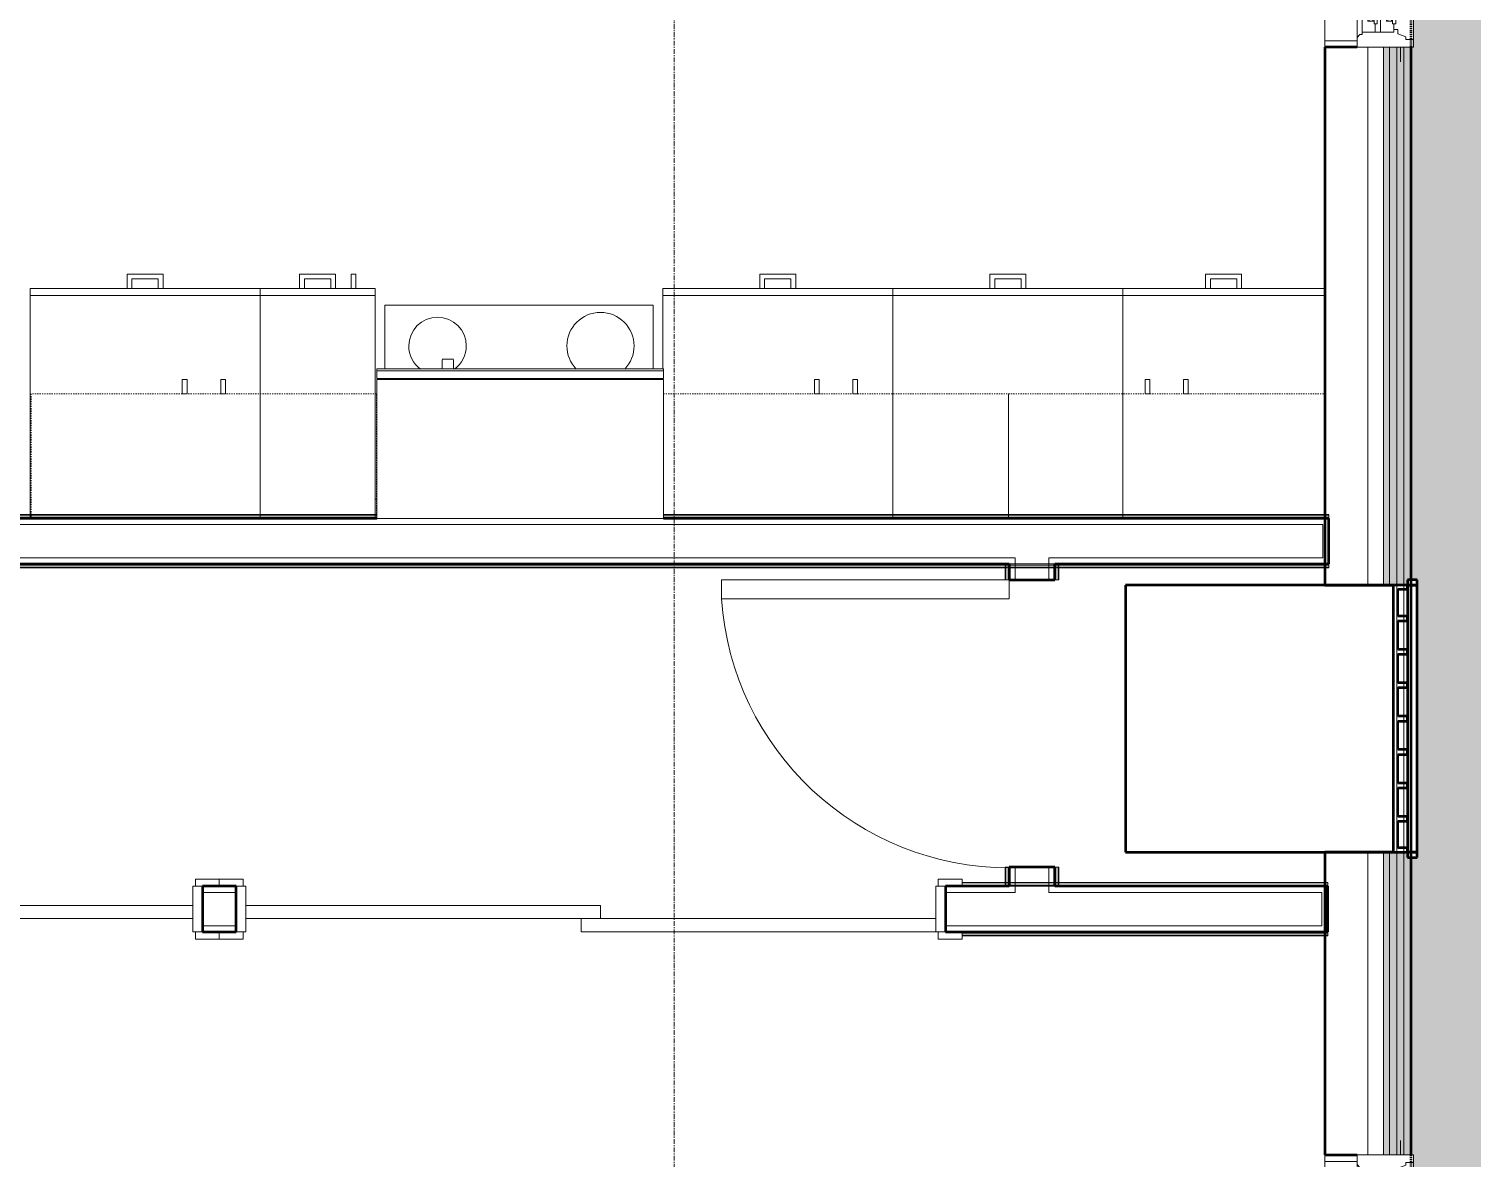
# Model space of a CAD drawing. Header units: inches. Extents: x -4218 to -1830, y 9756 to 12426.
# Drawn here: x -2240.6 to -2090.1, y 10511.1 to 10628.9 of the extents above; entities that cross this region are included whole.
import ezdxf

# ---------------------------------------------------------------- set-up
doc = ezdxf.new("R2010")
doc.units = ezdxf.units.IN
doc.header["$MEASUREMENT"] = 0
for name, pattern in [('Dash', [0.25, 0.125, -0.125]), ('Dash 1_16_', [0.125, 0.0625, -0.0625]), ('Grid Line 1_2_', [0.875, 0.5, -0.125, 0.125, -0.125])]:
    doc.linetypes.add(name, pattern=pattern)
for name, color, linetype, lineweight in [('0-1', 7, 'Continuous', 5), ('0-2', 252, 'Continuous', 9), ('A-DOOR-1', 7, 'Continuous', 9), ('A-DOOR-2', 50, 'Continuous', 20), ('A-DOOR-FRAM-1', 50, 'Continuous', 20), ('A-FLOR-PATT-1', 9, 'Continuous', 9), ('A-GENM', 5, 'Continuous', 9), ('A-GENM-7', 5, 'Continuous', 50), ('A-GLAZ-1', 151, 'Continuous', 9), ('A-GLAZ-2', 151, 'Continuous', 20), ('A-WALL', 113, 'Continuous', 13), ('A-WALL-1', 250, 'Continuous', 50), ('A-WALL-2', 10, 'Continuous', 13), ('A-WALL-3', 253, 'Continuous', 9), ('A-WALL-4', 254, 'Continuous', 9), ('A-WALL-5', 252, 'Continuous', 9), ('A-WALL-6', 7, 'Continuous', 9), ('A-WALL-8', 113, 'Continuous', 9), ('A-WALL-9', 113, 'Continuous', 50), ('C-PROP-LINE-1', 91, 'Dash 1_16_', 50), ('Q-CASE-1', 253, 'Continuous', 9), ('Q-CASE-2', 252, 'Continuous', 9), ('Q-CASE-3', 7, 'Continuous', 9), ('Q-CASE-5', 254, 'Continuous', 9), ('Q-CASE-6', 7, 'Dash', 9), ('Q-SPCQ-1', 7, 'Continuous', 9), ('S-GRID-1', 1, 'Grid Line 1_2_', 9)]:
    doc.layers.add(name, color=color, linetype=linetype, lineweight=lineweight)

# ---------------------------------------------------------------- blocks, each defined once
blk = doc.blocks.new('Basic Wall _ INT - W4BØF - _5_8 GYP - 2X4 WOOD_BATT_ - 5_8 GYP_ - ___-2695113-BACKGROUND - 1ST FLOOR')
at = {"layer": 'A-WALL-3'}
for p, q in [((-2204.51, 10577.95), (-2240.51, 10577.95)), ((-2204.33, 10578.18), (-2204.51, 10578.18)), ((-2204.51, 10577.83), (-2204.33, 10577.83)), ((-2105.45, 10577.95), (-2174.45, 10577.95)), ((-2105.03, 10578.18), (-2105.45, 10578.18)), ((-2105.45, 10577.83), (-2105.03, 10577.83)), ((-2105.03, 10578.18), (-2105.03, 10578.24)), ((-2105.03, 10578.04), (-2105.03, 10578.18)), ((-2105.03, 10577.97), (-2105.03, 10578.03)), ((-2105.03, 10577.83), (-2105.03, 10577.85))]:
    blk.add_line(p, q, dxfattribs=at)
at = {"layer": 'A-WALL-4'}
for p, q in [((-2204.51, 10578.18), (-2240.51, 10578.18)), ((-2240.51, 10577.83), (-2204.51, 10577.83)), ((-2105.45, 10578.18), (-2174.45, 10578.18)), ((-2174.45, 10577.83), (-2105.45, 10577.83))]:
    blk.add_line(p, q, dxfattribs=at)
at = {"layer": 'A-WALL-5'}
for p, q in [((-2276.51, 10577.83), (-2240.51, 10577.83)), ((-2240.51, 10578.18), (-2276.1, 10578.18)), ((-2204.51, 10578.24), (-2240.51, 10578.24)), ((-2204.33, 10577.95), (-2204.51, 10577.95)), ((-2105.03, 10578.24), (-2174.45, 10578.24)), ((-2105.03, 10577.95), (-2105.45, 10577.95)), ((-2105.03, 10578.24), (-2105.03, 10577.95)), ((-2105.03, 10577.95), (-2105.03, 10577.87)), ((-2105.03, 10577.95), (-2105.03, 10577.95)), ((-2105.03, 10577.87), (-2105.03, 10577.83))]:
    blk.add_line(p, q, dxfattribs=at)
at = {"layer": 'A-WALL-6'}
for p, q in [((-2240.51, 10577.95), (-2276.52, 10577.95)), ((-2240.51, 10578.24), (-2276.1, 10578.24)), ((-2204.33, 10578.24), (-2204.51, 10578.24))]:
    blk.add_line(p, q, dxfattribs=at)
blk = doc.blocks.new('Basic Wall _ INT - W4BØF - _5_8 GYP - 2X4 WOOD_BATT_ - 5_8 GYP_ - ___-2695112-BACKGROUND - 1ST FLOOR')
at = {"layer": 'A-WALL-3'}
for p, q in [((-2138.69, 10572.73), (-2138.79, 10572.73)), ((-2138.6, 10572.73), (-2138.67, 10572.73)), ((-2138.53, 10572.73), (-2138.58, 10572.73)), ((-2138.37, 10573.08), (-2133.62, 10573.08)), ((-2133.62, 10572.73), (-2138.37, 10572.73)), ((-2133.43, 10572.73), (-2133.48, 10572.73)), ((-2133.35, 10572.73), (-2133.42, 10572.73)), ((-2133.24, 10572.73), (-2133.33, 10572.73)), ((-2105.45, 10573.08), (-2105.03, 10573.08)), ((-2105.03, 10572.73), (-2105.45, 10572.73)), ((-2105.03, 10573.06), (-2105.03, 10573.08)), ((-2105.03, 10572.88), (-2105.03, 10572.94)), ((-2105.03, 10572.73), (-2105.03, 10572.87)), ((-2105.03, 10572.67), (-2105.03, 10572.73))]:
    blk.add_line(p, q, dxfattribs=at)
at = {"layer": 'A-WALL-5'}
for p, q in [((-2304.23, 10573.08), (-2138.37, 10573.08)), ((-2138.79, 10572.73), (-2304.09, 10572.73)), ((-2138.7, 10572.67), (-2138.79, 10572.67)), ((-2138.6, 10572.67), (-2138.67, 10572.67)), ((-2138.37, 10572.95), (-2133.62, 10572.95)), ((-2133.62, 10572.67), (-2138.37, 10572.67)), ((-2133.62, 10573.08), (-2105.45, 10573.08)), ((-2133.35, 10572.67), (-2133.42, 10572.67)), ((-2133.24, 10572.67), (-2133.33, 10572.67)), ((-2105.45, 10572.73), (-2133.21, 10572.73)), ((-2105.45, 10572.95), (-2105.03, 10572.95)), ((-2105.03, 10572.67), (-2105.45, 10572.67)), ((-2105.03, 10573.08), (-2105.03, 10573.04)), ((-2105.03, 10573.04), (-2105.03, 10572.95)), ((-2105.03, 10572.95), (-2105.03, 10572.67))]:
    blk.add_line(p, q, dxfattribs=at)
at = {"layer": 'A-WALL-6'}
for p, q in [((-2304.18, 10572.95), (-2138.37, 10572.95)), ((-2138.79, 10572.67), (-2304.06, 10572.67)), ((-2133.62, 10572.95), (-2105.45, 10572.95)), ((-2105.45, 10572.67), (-2133.21, 10572.67))]:
    blk.add_line(p, q, dxfattribs=at)
blk = doc.blocks.new('Basic Wall _ INT - W4BØF - _5_8 GYP - 2X4 WOOD_BATT_ - 5_8 GYP_ - ___-2695119-BACKGROUND - 1ST FLOOR')
at = {"layer": 'A-WALL-3'}
for p, q in [((-2222.52, 10539.43), (-2219.02, 10539.43)), ((-2145.02, 10539.43), (-2143.27, 10539.43)), ((-2138.67, 10539.78), (-2138.77, 10539.78)), ((-2138.58, 10539.78), (-2138.65, 10539.78)), ((-2138.52, 10539.78), (-2138.57, 10539.78)), ((-2133.62, 10539.78), (-2138.37, 10539.78)), ((-2138.37, 10539.43), (-2133.62, 10539.43)), ((-2133.42, 10539.78), (-2133.47, 10539.78)), ((-2133.33, 10539.78), (-2133.41, 10539.78)), ((-2133.21, 10539.78), (-2133.31, 10539.78)), ((-2105.15, 10539.78), (-2105.45, 10539.78)), ((-2105.45, 10539.43), (-2105.15, 10539.43)), ((-2105.15, 10539.78), (-2105.15, 10539.84)), ((-2105.15, 10539.64), (-2105.15, 10539.78)), ((-2105.15, 10539.57), (-2105.15, 10539.63)), ((-2105.15, 10539.43), (-2105.15, 10539.45))]:
    blk.add_line(p, q, dxfattribs=at)
at = {"layer": 'A-WALL-5'}
for p, q in [((-2138.79, 10539.78), (-2143.27, 10539.78)), ((-2143.27, 10539.43), (-2138.37, 10539.43)), ((-2138.67, 10539.84), (-2138.76, 10539.84)), ((-2138.58, 10539.84), (-2138.65, 10539.84)), ((-2138.52, 10539.84), (-2138.56, 10539.84)), ((-2133.62, 10539.84), (-2138.37, 10539.84)), ((-2134.25, 10539.55), (-2138.33, 10539.55)), ((-2133.62, 10539.55), (-2134.21, 10539.55)), ((-2133.62, 10539.43), (-2105.45, 10539.43)), ((-2133.42, 10539.84), (-2133.47, 10539.84)), ((-2133.33, 10539.84), (-2133.4, 10539.84)), ((-2133.21, 10539.84), (-2133.3, 10539.84)), ((-2105.45, 10539.78), (-2133.21, 10539.78)), ((-2105.15, 10539.84), (-2105.45, 10539.84)), ((-2105.15, 10539.55), (-2105.45, 10539.55)), ((-2105.15, 10539.84), (-2105.15, 10539.55)), ((-2105.15, 10539.55), (-2105.15, 10539.47)), ((-2105.15, 10539.47), (-2105.15, 10539.43))]:
    blk.add_line(p, q, dxfattribs=at)
at = {"layer": 'A-WALL-6'}
for p, q in [((-2138.79, 10539.84), (-2143.27, 10539.84)), ((-2138.37, 10539.55), (-2143.27, 10539.55)), ((-2105.45, 10539.55), (-2133.62, 10539.55)), ((-2105.45, 10539.84), (-2133.21, 10539.84))]:
    blk.add_line(p, q, dxfattribs=at)
blk = doc.blocks.new('Basic Wall _ INT - W4BØF - _5_8 GYP - 2X4 WOOD_BATT_ - 5_8 GYP_ - ___-2695118-BACKGROUND - 1ST FLOOR')
at = {"layer": 'A-WALL-3'}
for p, q in [((-2222.52, 10534.68), (-2219.02, 10534.68)), ((-2144.74, 10534.68), (-2143.27, 10534.68)), ((-2105.45, 10534.68), (-2105.15, 10534.68)), ((-2105.15, 10534.33), (-2105.45, 10534.33)), ((-2105.15, 10534.66), (-2105.15, 10534.68)), ((-2105.15, 10534.48), (-2105.15, 10534.54)), ((-2105.15, 10534.33), (-2105.15, 10534.47)), ((-2105.15, 10534.27), (-2105.15, 10534.33))]:
    blk.add_line(p, q, dxfattribs=at)
at = {"layer": 'A-WALL-5'}
for p, q in [((-2143.27, 10534.68), (-2105.45, 10534.68)), ((-2105.45, 10534.33), (-2143.27, 10534.33)), ((-2105.45, 10534.55), (-2105.15, 10534.55)), ((-2105.15, 10534.27), (-2105.45, 10534.27)), ((-2105.15, 10534.68), (-2105.15, 10534.64)), ((-2105.15, 10534.64), (-2105.15, 10534.55)), ((-2105.15, 10534.55), (-2105.15, 10534.27))]:
    blk.add_line(p, q, dxfattribs=at)
at = {"layer": 'A-WALL-6'}
for p, q in [((-2143.27, 10534.55), (-2105.45, 10534.55)), ((-2105.45, 10534.27), (-2143.27, 10534.27))]:
    blk.add_line(p, q, dxfattribs=at)
blk = doc.blocks.new('Basic Wall _ INT - W4BØF - _5_8 GYP - 2X4 WOOD_BATT_ - 5_8 GYP_ - ___-2695121-BACKGROUND - 1ST FLOOR')
at = {"layer": 'A-WALL-3'}
for p, q in [((-2133.56, 10573.08), (-2133.5, 10573.08)), ((-2133.5, 10573.08), (-2133.21, 10573.08)), ((-2133.27, 10572.88), (-2133.27, 10572.93)), ((-2133.27, 10572.79), (-2133.27, 10572.86)), ((-2133.27, 10572.67), (-2133.27, 10572.77)), ((-2133.5, 10539.43), (-2133.56, 10539.43)), ((-2133.21, 10539.43), (-2133.5, 10539.43)), ((-2133.27, 10539.72), (-2133.27, 10539.81)), ((-2133.27, 10539.63), (-2133.27, 10539.7))]:
    blk.add_line(p, q, dxfattribs=at)
at = {"layer": 'A-WALL-4'}
for p, q in [((-2133.6, 10573.08), (-2133.62, 10573.08)), ((-2133.42, 10573.08), (-2133.48, 10573.08)), ((-2133.27, 10573.08), (-2133.42, 10573.08)), ((-2133.21, 10573.08), (-2133.27, 10573.08)), ((-2133.62, 10539.43), (-2133.6, 10539.43)), ((-2133.48, 10539.43), (-2133.42, 10539.43)), ((-2133.42, 10539.43), (-2133.27, 10539.43)), ((-2133.27, 10539.43), (-2133.21, 10539.43))]:
    blk.add_line(p, q, dxfattribs=at)
at = {"layer": 'A-WALL-5'}
for p, q in [((-2133.62, 10573.08), (-2133.58, 10573.08)), ((-2133.62, 10573.08), (-2133.62, 10571.43)), ((-2133.58, 10573.08), (-2133.56, 10573.08)), ((-2133.27, 10571.43), (-2133.27, 10572.67)), ((-2133.21, 10572.88), (-2133.21, 10572.93)), ((-2133.21, 10572.79), (-2133.21, 10572.86)), ((-2133.21, 10572.67), (-2133.21, 10572.77)), ((-2133.62, 10571.43), (-2133.6, 10571.43)), ((-2133.48, 10571.43), (-2133.42, 10571.43)), ((-2133.42, 10571.43), (-2133.27, 10571.43)), ((-2133.27, 10571.43), (-2133.21, 10571.43)), ((-2133.6, 10541.43), (-2133.62, 10541.43)), ((-2133.62, 10541.43), (-2133.62, 10539.43)), ((-2133.42, 10541.43), (-2133.48, 10541.43)), ((-2133.27, 10541.43), (-2133.42, 10541.43)), ((-2133.21, 10541.43), (-2133.27, 10541.43)), ((-2133.27, 10539.84), (-2133.27, 10541.43)), ((-2133.58, 10539.43), (-2133.62, 10539.43)), ((-2133.56, 10539.43), (-2133.58, 10539.43)), ((-2133.21, 10539.72), (-2133.21, 10539.81)), ((-2133.21, 10539.63), (-2133.21, 10539.7))]:
    blk.add_line(p, q, dxfattribs=at)
at = {"layer": 'A-WALL-6'}
for p, q in [((-2133.5, 10571.43), (-2133.5, 10573.08)), ((-2133.21, 10571.43), (-2133.21, 10572.67)), ((-2133.58, 10571.43), (-2133.62, 10571.43)), ((-2133.5, 10571.43), (-2133.58, 10571.43)), ((-2133.21, 10571.43), (-2133.5, 10571.43)), ((-2133.62, 10541.43), (-2133.58, 10541.43)), ((-2133.58, 10541.43), (-2133.5, 10541.43)), ((-2133.5, 10539.43), (-2133.5, 10541.43)), ((-2133.5, 10541.43), (-2133.21, 10541.43)), ((-2133.21, 10539.84), (-2133.21, 10541.43))]:
    blk.add_line(p, q, dxfattribs=at)
blk = doc.blocks.new('Basic Wall _ INT - W4BØF - _5_8 GYP - 2X4 WOOD_BATT_ - 5_8 GYP_ - ___-2695120-BACKGROUND - 1ST FLOOR')
at = {"layer": 'A-WALL-3'}
for p, q in [((-2138.79, 10573.08), (-2138.5, 10573.08)), ((-2138.72, 10572.88), (-2138.72, 10572.92)), ((-2138.72, 10572.79), (-2138.72, 10572.86)), ((-2138.72, 10572.67), (-2138.72, 10572.76)), ((-2138.5, 10573.08), (-2138.44, 10573.08)), ((-2138.5, 10539.43), (-2138.79, 10539.43)), ((-2138.72, 10539.72), (-2138.72, 10539.82)), ((-2138.72, 10539.63), (-2138.72, 10539.71)), ((-2138.72, 10539.57), (-2138.72, 10539.62)), ((-2138.44, 10539.43), (-2138.5, 10539.43))]:
    blk.add_line(p, q, dxfattribs=at)
at = {"layer": 'A-WALL-4'}
for p, q in [((-2138.72, 10573.08), (-2138.79, 10573.08)), ((-2138.58, 10573.08), (-2138.72, 10573.08)), ((-2138.51, 10573.08), (-2138.58, 10573.08)), ((-2138.37, 10573.08), (-2138.4, 10573.08)), ((-2138.79, 10539.43), (-2138.72, 10539.43)), ((-2138.72, 10539.43), (-2138.58, 10539.43)), ((-2138.58, 10539.43), (-2138.51, 10539.43)), ((-2138.4, 10539.43), (-2138.37, 10539.43))]:
    blk.add_line(p, q, dxfattribs=at)
at = {"layer": 'A-WALL-5'}
for p, q in [((-2138.79, 10572.88), (-2138.79, 10572.92)), ((-2138.79, 10572.79), (-2138.79, 10572.86)), ((-2138.79, 10572.67), (-2138.79, 10572.76)), ((-2138.72, 10571.43), (-2138.72, 10572.67)), ((-2138.44, 10573.08), (-2138.42, 10573.08)), ((-2138.42, 10573.08), (-2138.37, 10573.08)), ((-2138.37, 10573.08), (-2138.37, 10571.43)), ((-2138.79, 10571.43), (-2138.72, 10571.43)), ((-2138.72, 10571.43), (-2138.58, 10571.43)), ((-2138.58, 10571.43), (-2138.51, 10571.43)), ((-2138.4, 10571.43), (-2138.37, 10571.43)), ((-2138.72, 10541.43), (-2138.79, 10541.43)), ((-2138.58, 10541.43), (-2138.72, 10541.43)), ((-2138.72, 10539.84), (-2138.72, 10541.43)), ((-2138.51, 10541.43), (-2138.58, 10541.43)), ((-2138.37, 10541.43), (-2138.4, 10541.43)), ((-2138.37, 10541.43), (-2138.37, 10539.43)), ((-2138.79, 10539.72), (-2138.79, 10539.82)), ((-2138.79, 10539.63), (-2138.79, 10539.71)), ((-2138.79, 10539.57), (-2138.79, 10539.62)), ((-2138.42, 10539.43), (-2138.44, 10539.43)), ((-2138.37, 10539.43), (-2138.42, 10539.43))]:
    blk.add_line(p, q, dxfattribs=at)
at = {"layer": 'A-WALL-6'}
for p, q in [((-2138.79, 10571.43), (-2138.79, 10572.67)), ((-2138.5, 10573.08), (-2138.5, 10571.43)), ((-2138.5, 10571.43), (-2138.79, 10571.43)), ((-2138.42, 10571.43), (-2138.5, 10571.43)), ((-2138.37, 10571.43), (-2138.42, 10571.43)), ((-2138.79, 10541.43), (-2138.5, 10541.43)), ((-2138.79, 10539.84), (-2138.79, 10541.43)), ((-2138.5, 10541.43), (-2138.5, 10539.43)), ((-2138.5, 10541.43), (-2138.42, 10541.43)), ((-2138.42, 10541.43), (-2138.37, 10541.43))]:
    blk.add_line(p, q, dxfattribs=at)
blk = doc.blocks.new('SWING - SINGLE - FLUSH - 30_ x 70_ - MAGIC PAK DOOR - ACOUSTICAL SEAL - IN CLOSET-3199421-BACKGROUND - 1ST FLOOR')
at = {"layer": 'A-DOOR-1'}
blk.add_arc((15, 2.375), 30.067, 93.81407, 180, dxfattribs=at)
at = {"layer": 'A-DOOR-2'}
for p, q in [((13, 2.375), (13, 32.375)), ((15, 32.375), (13, 32.375)), ((15, 2.375), (15, 32.375)), ((15, 2.375), (13, 2.375))]:
    blk.add_line(p, q, dxfattribs=at)
blk = doc.blocks.new('SLIDING - FLUSH - 6-0 x 6-8-3203587-BACKGROUND - 1ST FLOOR')
at = {"layer": 'A-DOOR-1'}
for p, q in [((-36.25, 3), (-38.75, 3)), ((-38.75, 3), (-38.75, 2.25)), ((-38.75, 2.25), (-36.25, 2.25)), ((-36.25, 2.25), (-36.25, 3)), ((36.25, 3), (36.25, 2.25)), ((38.75, 3), (36.25, 3)), ((36.25, 2.25), (38.75, 2.25)), ((38.75, 2.25), (38.75, 3)), ((-36.25, -2.5), (-38.75, -2.5)), ((-38.75, -2.5), (-38.75, -3.25)), ((-36.25, -3.25), (-36.25, -2.5)), ((38.75, -2.5), (36.25, -2.5)), ((36.25, -2.5), (36.25, -3.25)), ((38.75, -3.25), (38.75, -2.5)), ((-38.75, -3.25), (-36.25, -3.25)), ((36.25, -3.25), (38.75, -3.25))]:
    blk.add_line(p, q, dxfattribs=at)
at = {"layer": 'A-DOOR-2'}
for p, q in [((1, 2.25), (-36, 2.25)), ((-36, 2.25), (-36, 0.875)), ((1, 0.875), (1, 2.25)), ((-36, 0.875), (1, 0.875)), ((36, 0.875), (-1, 0.875)), ((-1, 0.875), (-1, -0.5)), ((36, -0.5), (36, 0.875)), ((-1, -0.5), (36, -0.5))]:
    blk.add_line(p, q, dxfattribs=at)
at = {"layer": 'A-DOOR-FRAM-1'}
for p, q in [((-36, 2.25), (-37, 2.25)), ((-37, 2.25), (-37, -2.5)), ((-36, -2.5), (-36, 2.25)), ((37, 2.25), (36, 2.25)), ((36, 2.25), (36, -2.5)), ((37, -2.5), (37, 2.25)), ((-37, -2.5), (-36, -2.5)), ((36, -2.5), (37, -2.5))]:
    blk.add_line(p, q, dxfattribs=at)
blk = doc.blocks.new('SLIDING - FLUSH - 6-0 x 6-8-3203588-BACKGROUND - 1ST FLOOR')
at = {"layer": 'A-DOOR-1'}
for p, q in [((-38.75, 3.25), (-36.25, 3.25)), ((-38.75, 2.5), (-38.75, 3.25)), ((-36.25, 3.25), (-36.25, 2.5)), ((36.25, 3.25), (38.75, 3.25)), ((36.25, 2.5), (36.25, 3.25)), ((38.75, 3.25), (38.75, 2.5)), ((-36.25, 2.5), (-38.75, 2.5)), ((38.75, 2.5), (36.25, 2.5)), ((-38.75, -2.25), (-36.25, -2.25)), ((-38.75, -3), (-38.75, -2.25)), ((-36.25, -3), (-38.75, -3)), ((-36.25, -2.25), (-36.25, -3)), ((36.25, -2.25), (38.75, -2.25)), ((36.25, -3), (36.25, -2.25)), ((38.75, -3), (36.25, -3)), ((38.75, -2.25), (38.75, -3))]:
    blk.add_line(p, q, dxfattribs=at)
at = {"layer": 'A-DOOR-2'}
for p, q in [((-1, -0.875), (-1, 0.5)), ((-1, 0.5), (36, 0.5)), ((36, 0.5), (36, -0.875)), ((-36, -2.25), (-36, -0.875)), ((-36, -0.875), (1, -0.875)), ((36, -0.875), (-1, -0.875)), ((1, -0.875), (1, -2.25)), ((1, -2.25), (-36, -2.25))]:
    blk.add_line(p, q, dxfattribs=at)
at = {"layer": 'A-DOOR-FRAM-1'}
for p, q in [((-37, -2.25), (-37, 2.5)), ((-37, 2.5), (-36, 2.5)), ((-36, 2.5), (-36, -2.25)), ((36, 2.5), (37, 2.5)), ((36, -2.25), (36, 2.5)), ((37, 2.5), (37, -2.25)), ((-36, -2.25), (-37, -2.25)), ((37, -2.25), (36, -2.25))]:
    blk.add_line(p, q, dxfattribs=at)
blk = doc.blocks.new('Range - 24_ x 30_-V57-BACKGROUND - 1ST FLOOR')
at = {"layer": 'Q-SPCQ-1'}
blk.add_line((29.82, 22), (30, 22), dxfattribs=at)
for centre, radius, start, end in [((6.5, 6), 3.5, 81.0228, 98.9772), ((6.5, 6), 3.5, 136.4335, 180), ((6.5, 6), 3.5, 360, 43.6127), ((23.5, 6), 3, 126.1227, 180), ((23.5, 6), 3, 360, 53.8773), ((6.5, 6), 3.5, 180, 0), ((23.5, 6), 3, 180, 360)]:
    blk.add_arc(centre, radius, start, end, dxfattribs=at)
blk = doc.blocks.new('Single Door 1 Drawer 211 - 211 Base Cabinet Single Door1 Drawer 12_-2709705-BACKGROUND - 1ST FLOOR')
at = {"layer": 'Q-CASE-1'}
for p, q in [((-1.27, 24), (-1.76, 24)), ((-11.26, 0.38), (-11.26, 0)), ((0.74, 0), (0.74, 0.38))]:
    blk.add_line(p, q, dxfattribs=at)
at = {"layer": 'Q-CASE-2'}
for p, q in [((-11.26, 24), (0.74, 24)), ((-11.26, 23.25), (-11.26, 24)), ((0.74, 23.25), (-11.26, 23.25)), ((-11.26, 23.25), (-11.26, 0.38)), ((-6.64, 24), (-7.14, 24)), ((-3.89, 24), (-3.39, 24)), ((-1.27, 24), (-1.76, 24)), ((0.74, 24), (0.74, 23.25)), ((0.74, 0.38), (0.74, 23.25))]:
    blk.add_line(p, q, dxfattribs=at)
at = {"layer": 'Q-CASE-3'}
for p, q in [((-3.39, 25.5), (-7.14, 25.5)), ((-7.14, 25.5), (-7.14, 24)), ((-6.64, 24), (-6.64, 25)), ((-6.64, 25), (-3.89, 25)), ((-3.89, 25), (-3.89, 24)), ((-3.39, 24), (-3.39, 25.5)), ((-1.27, 25.5), (-1.76, 25.5)), ((-1.76, 25.5), (-1.76, 24)), ((-1.27, 24), (-1.27, 25.5))]:
    blk.add_line(p, q, dxfattribs=at)
at = {"layer": 'Q-CASE-5'}
blk.add_line((-11.26, 0), (0.74, 0), dxfattribs=at)
blk = doc.blocks.new('Base Cabinet 3 Drawer 230 - Base Cabinet 3 Drawer 230 24_-V58-BACKGROUND - 1ST FLOOR')
at = {"layer": 'Q-CASE-1'}
for p, q in [((-0.64, 24), (-1.14, 24)), ((2.11, 24), (2.61, 24)), ((12.74, 0), (12.74, 0.38))]:
    blk.add_line(p, q, dxfattribs=at)
at = {"layer": 'Q-CASE-2'}
for p, q in [((-11.26, 24), (12.74, 24)), ((-11.26, 23.25), (-11.26, 24)), ((12.74, 23.25), (-11.26, 23.25)), ((-11.26, 23.25), (-11.26, 15.6)), ((-0.64, 24), (-1.14, 24)), ((2.11, 24), (2.61, 24)), ((12.74, 24), (12.74, 23.25)), ((12.74, 0.38), (12.74, 23.25)), ((-11.26, 14.61), (-11.26, 14.49))]:
    blk.add_line(p, q, dxfattribs=at)
at = {"layer": 'Q-CASE-3'}
for p, q in [((2.61, 25.5), (-1.14, 25.5)), ((-1.14, 25.5), (-1.14, 24)), ((-0.64, 24), (-0.64, 25)), ((-0.64, 25), (2.11, 25)), ((2.11, 25), (2.11, 24)), ((2.61, 24), (2.61, 25.5))]:
    blk.add_line(p, q, dxfattribs=at)
at = {"layer": 'Q-CASE-5'}
for p, q in [((-0.64, 24), (-1.14, 24)), ((2.11, 24), (2.61, 24)), ((-11.2, 0), (12.74, 0))]:
    blk.add_line(p, q, dxfattribs=at)
blk = doc.blocks.new('Base Cabinet 3 Drawer 230 - Base Cabinet 3 Drawer 230 24_-2578604-BACKGROUND - 1ST FLOOR')
at = {"layer": 'Q-CASE-1'}
for p, q in [((-0.64, 24), (-1.14, 24)), ((2.11, 24), (2.61, 24)), ((-11.26, 0.38), (-11.26, 0)), ((12.74, 0), (12.74, 0.38))]:
    blk.add_line(p, q, dxfattribs=at)
at = {"layer": 'Q-CASE-2'}
for p, q in [((-11.26, 24), (12.74, 24)), ((-11.26, 23.25), (-11.26, 24)), ((12.74, 23.25), (-11.26, 23.25)), ((-11.26, 23.25), (-11.26, 0.38)), ((-0.64, 24), (-1.14, 24)), ((2.11, 24), (2.61, 24)), ((12.74, 24), (12.74, 23.25)), ((12.74, 0.38), (12.74, 23.25))]:
    blk.add_line(p, q, dxfattribs=at)
at = {"layer": 'Q-CASE-3'}
for p, q in [((2.61, 25.5), (-1.14, 25.5)), ((-1.14, 25.5), (-1.14, 24)), ((-0.64, 24), (-0.64, 25)), ((-0.64, 25), (2.11, 25)), ((2.11, 25), (2.11, 24)), ((2.61, 24), (2.61, 25.5))]:
    blk.add_line(p, q, dxfattribs=at)
at = {"layer": 'Q-CASE-5'}
for p, q in [((-0.64, 24), (-1.14, 24)), ((2.11, 24), (2.61, 24)), ((-11.26, 0), (12.74, 0))]:
    blk.add_line(p, q, dxfattribs=at)
blk = doc.blocks.new('Base Cabinet 3 Drawer 230 - Base Cabinet 3 Drawer 230 21_-V59-BACKGROUND - 1ST FLOOR')
at = {"layer": 'Q-CASE-1'}
for p, q in [((-9.76, -0.38), (-9.76, 0)), ((11.24, 0), (11.24, -0.38)), ((-1.14, -24), (-0.64, -24)), ((2.61, -24), (2.11, -24))]:
    blk.add_line(p, q, dxfattribs=at)
at = {"layer": 'Q-CASE-2'}
for p, q in [((-9.76, -23.25), (-9.76, -0.38)), ((11.24, -0.38), (11.24, -23.25)), ((-9.76, -23.25), (-9.76, -24)), ((11.24, -23.25), (-9.76, -23.25)), ((-9.76, -24), (11.24, -24)), ((-1.14, -24), (-0.64, -24)), ((2.61, -24), (2.11, -24)), ((11.24, -24), (11.24, -23.25))]:
    blk.add_line(p, q, dxfattribs=at)
at = {"layer": 'Q-CASE-3'}
for p, q in [((-1.14, -24), (-1.14, -25.5)), ((-0.64, -25), (-0.64, -24)), ((2.11, -24), (2.11, -25)), ((2.61, -25.5), (2.61, -24)), ((-1.14, -25.5), (2.61, -25.5)), ((2.11, -25), (-0.64, -25))]:
    blk.add_line(p, q, dxfattribs=at)
at = {"layer": 'Q-CASE-5'}
for p, q in [((-9.76, 0), (11.24, 0)), ((-1.14, -24), (-0.64, -24)), ((2.61, -24), (2.11, -24))]:
    blk.add_line(p, q, dxfattribs=at)
blk = doc.blocks.new('Base Cabinet 3 Drawer 230 - Base Cabinet 3 Drawer 230 24_-V50-BACKGROUND - 1ST FLOOR')
at = {"layer": 'Q-CASE-1'}
for p, q in [((-11.26, -0.38), (-11.26, 0)), ((12.74, 0), (12.74, -0.38)), ((-1.14, -24), (-0.64, -24)), ((2.61, -24), (2.11, -24))]:
    blk.add_line(p, q, dxfattribs=at)
at = {"layer": 'Q-CASE-2'}
for p, q in [((-11.26, -23.25), (-11.26, -0.38)), ((12.74, -0.38), (12.74, -23.25)), ((-11.26, -23.25), (-11.26, -24)), ((12.74, -23.25), (-11.26, -23.25)), ((-11.26, -24), (12.74, -24)), ((-1.14, -24), (-0.64, -24)), ((2.61, -24), (2.11, -24)), ((12.74, -24), (12.74, -23.25))]:
    blk.add_line(p, q, dxfattribs=at)
at = {"layer": 'Q-CASE-3'}
for p, q in [((-1.14, -24), (-1.14, -25.5)), ((-0.64, -25), (-0.64, -24)), ((2.11, -24), (2.11, -25)), ((2.61, -25.5), (2.61, -24)), ((-1.14, -25.5), (2.61, -25.5)), ((2.11, -25), (-0.64, -25))]:
    blk.add_line(p, q, dxfattribs=at)
at = {"layer": 'Q-CASE-5'}
for p, q in [((-11.26, 0), (12.74, 0)), ((-1.14, -24), (-0.64, -24)), ((2.61, -24), (2.11, -24))]:
    blk.add_line(p, q, dxfattribs=at)
blk = doc.blocks.new('300 Series Wall Hung Cabinet_302 - 36_ x 36_-2578291-BACKGROUND - 1ST FLOOR')
at = {"layer": 'Q-CASE-3'}
for p, q in [((-2.25, -15.38), (-1.76, -15.38)), ((-2.25, -15.38), (-2.25, -16.87)), ((-1.76, -16.87), (-1.76, -15.38)), ((1.75, -15.38), (2.24, -15.38)), ((1.75, -15.38), (1.75, -16.87)), ((2.24, -16.87), (2.24, -15.38)), ((-2.25, -16.87), (-1.76, -16.87)), ((1.75, -16.87), (2.24, -16.87))]:
    blk.add_line(p, q, dxfattribs=at)
at = {"layer": 'Q-CASE-6'}
for p, q in [((18, -2.38), (-18, -2.38)), ((-18, -2.38), (-18, -15.38)), ((18, -15.38), (18, -2.38)), ((-18, -15.38), (18, -15.38))]:
    blk.add_line(p, q, dxfattribs=at)
blk = doc.blocks.new('300 Series Wall Hung Cabinet_302 - 33_ X 36_-2578494-BACKGROUND - 1ST FLOOR')
at = {"layer": 'Q-CASE-3'}
for p, q in [((-1.76, 16.87), (-2.25, 16.87)), ((-2.25, 16.87), (-2.25, 15.38)), ((-1.76, 15.38), (-1.76, 16.87)), ((2.24, 16.87), (1.75, 16.87)), ((1.75, 16.87), (1.75, 15.38)), ((2.24, 15.38), (2.24, 16.87)), ((-1.76, 15.38), (-2.25, 15.38)), ((2.24, 15.38), (1.75, 15.38))]:
    blk.add_line(p, q, dxfattribs=at)
at = {"layer": 'Q-CASE-6'}
for p, q in [((-16.5, 2.37), (-16.5, 15.38)), ((-16.5, 15.38), (16.5, 15.38)), ((16.5, 15.38), (16.5, 2.37)), ((16.5, 2.37), (-16.5, 2.37))]:
    blk.add_line(p, q, dxfattribs=at)
blk = doc.blocks.new('300 Series Wall Hung Cabinet_302 - 36_ x 36_-2578270-BACKGROUND - 1ST FLOOR')
at = {"layer": 'Q-CASE-3'}
for p, q in [((-1.76, 16.87), (-2.25, 16.87)), ((-2.25, 16.87), (-2.25, 15.38)), ((-1.76, 15.38), (-1.76, 16.87)), ((2.24, 16.87), (1.75, 16.87)), ((1.75, 16.87), (1.75, 15.38)), ((2.24, 15.38), (2.24, 16.87)), ((-1.76, 15.38), (-2.25, 15.38)), ((2.24, 15.38), (1.75, 15.38))]:
    blk.add_line(p, q, dxfattribs=at)
at = {"layer": 'Q-CASE-6'}
for p, q in [((-18, 2.37), (-18, 15.38)), ((-18, 15.38), (18, 15.38)), ((18, 15.38), (18, 2.37)), ((18, 2.37), (-18, 2.37))]:
    blk.add_line(p, q, dxfattribs=at)
blk = doc.blocks.new('30quot_MicrowaveVent_11166 - 70cm miele oven-2322118-BACKGROUND - 1ST FLOOR')
at = {"layer": 'Q-CASE-3'}
for p, q in [((-14.2, -14.49), (-14.2, 0)), ((15.68, 0), (-14.2, 0)), ((15.68, 0), (15.68, -14.49)), ((15.68, -14.49), (-14.2, -14.49)), ((-14.2, -14.61), (15.68, -14.61)), ((-14.2, -15.39), (-14.2, -14.61)), ((15.68, -14.61), (15.68, -15.39)), ((-14.2, -15.6), (-14.2, -15.39)), ((-14.2, -15.39), (15.68, -15.39)), ((-14.2, -15.6), (15.68, -15.6)), ((7.69, -16.55), (7.69, -15.63)), ((8.88, -15.63), (8.88, -16.55)), ((15.68, -15.39), (15.68, -15.6)), ((7.69, -16.6), (8.88, -16.6))]:
    blk.add_line(p, q, dxfattribs=at)
blk = doc.blocks.new('CTR - 1st Phase - Unit Layouts_rvt-1-BACKGROUND - 1ST FLOOR')
at = {"layer": 'A-WALL-1'}
for p, q in [((-2204.33, 10577.83), (-2276.51, 10577.83)), ((-2105.03, 10577.83), (-2174.45, 10577.83)), ((-2105.03, 10577.2), (-2105.03, 10577.83)), ((-2105.03, 10573.7), (-2105.03, 10577.2)), ((-2105.03, 10573.08), (-2105.03, 10573.7)), ((-2304.23, 10573.08), (-2138.37, 10573.08)), ((-2138.37, 10573.08), (-2138.37, 10571.43)), ((-2133.62, 10573.08), (-2105.03, 10573.08)), ((-2133.62, 10571.43), (-2133.62, 10573.08)), ((-2138.37, 10571.43), (-2133.62, 10571.43)), ((-2133.62, 10541.43), (-2138.37, 10541.43)), ((-2138.37, 10541.43), (-2138.37, 10539.43)), ((-2133.62, 10539.43), (-2133.62, 10541.43)), ((-2219.02, 10539.43), (-2222.52, 10539.43)), ((-2222.52, 10539.43), (-2222.52, 10534.68)), ((-2219.02, 10534.68), (-2219.02, 10539.43)), ((-2138.37, 10539.43), (-2145.02, 10539.43)), ((-2145.02, 10539.43), (-2145.02, 10534.68)), ((-2105.15, 10539.43), (-2133.62, 10539.43)), ((-2105.15, 10538.8), (-2105.15, 10539.43)), ((-2105.15, 10535.3), (-2105.15, 10538.8)), ((-2222.52, 10534.68), (-2219.02, 10534.68)), ((-2145.02, 10534.68), (-2105.15, 10534.68)), ((-2105.15, 10534.68), (-2105.15, 10535.3))]:
    blk.add_line(p, q, dxfattribs=at)
at = {"layer": 'A-WALL-2'}
for p, q in [((-2277.14, 10577.2), (-2105.65, 10577.2)), ((-2105.65, 10573.7), (-2105.65, 10577.2)), ((-2304.49, 10573.7), (-2137.75, 10573.7)), ((-2137.75, 10573.08), (-2137.75, 10573.7)), ((-2134.25, 10573.7), (-2105.65, 10573.7)), ((-2134.25, 10573.08), (-2134.25, 10573.7)), ((-2137.75, 10573.08), (-2137.75, 10571.43)), ((-2134.25, 10573.08), (-2134.25, 10571.43)), ((-2137.75, 10541.43), (-2137.75, 10539.43)), ((-2134.25, 10541.43), (-2134.25, 10539.43)), ((-2222.52, 10538.8), (-2219.02, 10538.8)), ((-2145.02, 10538.8), (-2137.75, 10538.8)), ((-2137.75, 10538.8), (-2137.75, 10539.43)), ((-2134.25, 10538.8), (-2134.25, 10539.43)), ((-2134.25, 10538.8), (-2105.78, 10538.8)), ((-2105.78, 10535.3), (-2105.78, 10538.8)), ((-2222.52, 10535.3), (-2219.02, 10535.3)), ((-2145.02, 10535.3), (-2105.78, 10535.3))]:
    blk.add_line(p, q, dxfattribs=at)
at = {"layer": 'A-WALL-3'}
for p, q in [((-2105.45, 10601.83), (-2105.45, 10578.2)), ((-2240.51, 10577.83), (-2276.1, 10577.83)), ((-2240.51, 10577.83), (-2240.51, 10578.2)), ((-2204.51, 10577.83), (-2240.51, 10577.83)), ((-2204.51, 10578.2), (-2204.51, 10577.83)), ((-2174.45, 10577.83), (-2105.45, 10577.83)), ((-2105.45, 10577.83), (-2105.45, 10578.2)), ((-2105.03, 10577.83), (-2105.03, 10573.08)), ((-2304.23, 10573.08), (-2138.79, 10573.08)), ((-2138.37, 10572.67), (-2138.37, 10571.43)), ((-2133.62, 10571.43), (-2133.62, 10572.67)), ((-2133.21, 10573.08), (-2105.45, 10573.08)), ((-2138.37, 10541.43), (-2138.37, 10539.84)), ((-2133.62, 10539.84), (-2133.62, 10541.43)), ((-2222.52, 10535.24), (-2222.52, 10539.43)), ((-2219.02, 10539.43), (-2219.02, 10535.24)), ((-2145.02, 10534.68), (-2145.02, 10539.43)), ((-2138.79, 10539.43), (-2143.27, 10539.43)), ((-2105.45, 10539.43), (-2133.21, 10539.43)), ((-2105.15, 10539.43), (-2105.15, 10534.68)), ((-2143.27, 10534.68), (-2105.45, 10534.68))]:
    blk.add_line(p, q, dxfattribs=at)
at = {"layer": 'A-WALL-4'}
for p, q in [((-2204.51, 10577.83), (-2240.51, 10577.83)), ((-2204.51, 10577.83), (-2240.51, 10577.83)), ((-2204.33, 10577.83), (-2204.51, 10577.83)), ((-2105.45, 10577.83), (-2174.45, 10577.83)), ((-2174.45, 10577.83), (-2105.45, 10577.83)), ((-2105.45, 10578.2), (-2105.45, 10577.83)), ((-2105.03, 10577.83), (-2105.45, 10577.83)), ((-2138.79, 10573.08), (-2138.52, 10573.08)), ((-2138.37, 10572.92), (-2138.37, 10572.88)), ((-2138.37, 10572.86), (-2138.37, 10572.79)), ((-2138.37, 10572.77), (-2138.37, 10572.67)), ((-2133.62, 10572.88), (-2133.62, 10572.93)), ((-2133.62, 10572.79), (-2133.62, 10572.86)), ((-2133.62, 10572.67), (-2133.62, 10572.77)), ((-2133.48, 10573.08), (-2133.21, 10573.08)), ((-2105.45, 10573.08), (-2105.03, 10573.08)), ((-2219.02, 10539.43), (-2222.52, 10539.43)), ((-2143.27, 10539.43), (-2145.02, 10539.43)), ((-2138.52, 10539.43), (-2138.79, 10539.43)), ((-2138.37, 10539.82), (-2138.37, 10539.72)), ((-2138.37, 10539.71), (-2138.37, 10539.63)), ((-2138.37, 10539.62), (-2138.37, 10539.57)), ((-2133.62, 10539.72), (-2133.62, 10539.81)), ((-2133.62, 10539.63), (-2133.62, 10539.7)), ((-2133.21, 10539.43), (-2133.48, 10539.43)), ((-2105.15, 10539.43), (-2105.45, 10539.43)), ((-2222.52, 10534.68), (-2219.02, 10534.68)), ((-2144.74, 10534.68), (-2143.27, 10534.68)), ((-2105.45, 10534.68), (-2105.15, 10534.68))]:
    blk.add_line(p, q, dxfattribs=at)
at = {"layer": 'A-WALL-5'}
for p, q in [((-2240.51, 10578.2), (-2240.51, 10601.83)), ((-2240.51, 10601.83), (-2204.51, 10601.83)), ((-2204.51, 10601.83), (-2204.51, 10578.2)), ((-2174.51, 10601.83), (-2174.51, 10593.43)), ((-2174.51, 10601.83), (-2105.45, 10601.83)), ((-2105.45, 10578.2), (-2105.45, 10601.83)), ((-2175.51, 10600.08), (-2203.51, 10600.08)), ((-2203.51, 10600.08), (-2203.51, 10593.43)), ((-2175.51, 10593.43), (-2175.51, 10600.08)), ((-2203.51, 10592.44), (-2203.51, 10592.32)), ((-2175.51, 10592.32), (-2175.51, 10592.44)), ((-2174.51, 10592.44), (-2174.51, 10592.32)), ((-2240.51, 10578.2), (-2240.51, 10577.83)), ((-2204.51, 10578.2), (-2204.51, 10577.83)), ((-2133.62, 10571.43), (-2138.37, 10571.43)), ((-2138.37, 10541.43), (-2133.62, 10541.43))]:
    blk.add_line(p, q, dxfattribs=at)
at = {"layer": 'A-WALL-6'}
for p, q in [((-2240.51, 10601.83), (-2240.51, 10578.2)), ((-2240.51, 10601.83), (-2204.51, 10601.83)), ((-2204.51, 10601.83), (-2204.51, 10578.2)), ((-2105.45, 10601.83), (-2174.51, 10601.83)), ((-2174.51, 10601.83), (-2174.51, 10593.43)), ((-2175.51, 10600.08), (-2203.51, 10600.08)), ((-2203.51, 10600.08), (-2203.51, 10593.43)), ((-2175.51, 10593.43), (-2175.51, 10600.08)), ((-2203.51, 10592.44), (-2203.51, 10592.32)), ((-2175.51, 10592.32), (-2175.51, 10592.44)), ((-2174.51, 10592.44), (-2174.51, 10592.32))]:
    blk.add_line(p, q, dxfattribs=at)
at = {"layer": '0-2'}
for name, p in [('Base Cabinet 3 Drawer 230 - Base Cabinet 3 Drawer 230 24_-2578604-BACKGROUND - 1ST FLOOR', (-2229.25, 10577.83)), ('Single Door 1 Drawer 211 - 211 Base Cabinet Single Door1 Drawer 12_-2709705-BACKGROUND - 1ST FLOOR', (-2205.25, 10577.83)), ('Base Cabinet 3 Drawer 230 - Base Cabinet 3 Drawer 230 24_-V58-BACKGROUND - 1ST FLOOR', (-2163.25, 10577.83)), ('300 Series Wall Hung Cabinet_302 - 36_ x 36_-2578270-BACKGROUND - 1ST FLOOR', (-2156.45, 10575.45)), ('300 Series Wall Hung Cabinet_302 - 33_ X 36_-2578494-BACKGROUND - 1ST FLOOR', (-2121.95, 10575.45)), ('Basic Wall _ INT - W4BØF - _5_8 GYP - 2X4 WOOD_BATT_ - 5_8 GYP_ - ___-2695113-BACKGROUND - 1ST FLOOR', (0, 0)), ('Basic Wall _ INT - W4BØF - _5_8 GYP - 2X4 WOOD_BATT_ - 5_8 GYP_ - ___-2695112-BACKGROUND - 1ST FLOOR', (0, 0)), ('Basic Wall _ INT - W4BØF - _5_8 GYP - 2X4 WOOD_BATT_ - 5_8 GYP_ - ___-2695120-BACKGROUND - 1ST FLOOR', (0, 0)), ('Basic Wall _ INT - W4BØF - _5_8 GYP - 2X4 WOOD_BATT_ - 5_8 GYP_ - ___-2695121-BACKGROUND - 1ST FLOOR', (0, 0)), ('SLIDING - FLUSH - 6-0 x 6-8-3203588-BACKGROUND - 1ST FLOOR', (-2259.52, 10536.93)), ('Basic Wall _ INT - W4BØF - _5_8 GYP - 2X4 WOOD_BATT_ - 5_8 GYP_ - ___-2695119-BACKGROUND - 1ST FLOOR', (0, 0)), ('Basic Wall _ INT - W4BØF - _5_8 GYP - 2X4 WOOD_BATT_ - 5_8 GYP_ - ___-2695118-BACKGROUND - 1ST FLOOR', (0, 0))]:
    blk.add_blockref(name, p, dxfattribs=at)
for name, p, rotation in [('Base Cabinet 3 Drawer 230 - Base Cabinet 3 Drawer 230 24_-V50-BACKGROUND - 1ST FLOOR', (-2137.78, 10577.83), 180), ('Base Cabinet 3 Drawer 230 - Base Cabinet 3 Drawer 230 21_-V59-BACKGROUND - 1ST FLOOR', (-2115.28, 10577.83), 180), ('Range - 24_ x 30_-V57-BACKGROUND - 1ST FLOOR', (-2174.51, 10601.83), 180), ('30quot_MicrowaveVent_11166 - 70cm miele oven-2322118-BACKGROUND - 1ST FLOOR', (-2188.65, 10577.83), 180), ('300 Series Wall Hung Cabinet_302 - 36_ x 36_-2578291-BACKGROUND - 1ST FLOOR', (-2222.39, 10575.45), 180), ('SWING - SINGLE - FLUSH - 30_ x 70_ - MAGIC PAK DOOR - ACOUSTICAL SEAL - IN CLOSET-3199421-BACKGROUND - 1ST FLOOR', (-2136, 10556.43), 90.00000000000654), ('SLIDING - FLUSH - 6-0 x 6-8-3203587-BACKGROUND - 1ST FLOOR', (-2182.02, 10536.93), 180)]:
    blk.add_blockref(name, p, dxfattribs=dict(at, rotation=rotation))
blk = doc.blocks.new('Window-Double_Hung-Andersen-400_Series-Tilt_Wash - DOUBLE HUNG - COTTAGE - 1ST FLOOR-2889599-BACKGROUND - 1ST FLOOR')
at = {"layer": 'A-GLAZ-1'}
for p, q in [((-18.95, 4.5), (18.95, 4.5)), ((-18.95, 1.12), (-18.95, 4.5)), ((-18.32, 1.12), (-18.32, 4.5)), ((18.32, 1.12), (18.32, 4.5)), ((18.95, 4.5), (18.95, 1.12)), ((18.95, 1.12), (-18.95, 1.12)), ((-16.29, -0.13), (-15.7, -0.13)), ((-16.29, -0.5), (-15.7, -0.5)), ((-15.82, -0.5), (-15.82, -0.13)), ((-15.7, 0), (15.7, 0)), ((-15.7, -0.13), (15.7, -0.13)), ((-15.7, -0.5), (15.7, -0.5)), ((-15.7, -0.63), (15.7, -0.63)), ((16.29, -0.13), (15.7, -0.13)), ((16.29, -0.5), (15.7, -0.5)), ((15.82, -0.5), (15.82, -0.13)), ((-16.29, -2.06), (-15.7, -2.06)), ((-16.29, -2.44), (-15.7, -2.44)), ((-15.82, -2.44), (-15.82, -2.06)), ((-15.7, -1.94), (15.7, -1.94)), ((-15.7, -2.06), (15.7, -2.06)), ((-15.7, -2.44), (15.7, -2.44)), ((-15.7, -2.56), (15.7, -2.56)), ((16.29, -2.06), (15.7, -2.06)), ((16.29, -2.44), (15.7, -2.44)), ((15.82, -2.44), (15.82, -2.06))]:
    blk.add_line(p, q, dxfattribs=at)
at = {"layer": 'A-GLAZ-2'}
for p, q in [((-19.01, 1.12), (19.01, 1.12)), ((-19.01, -4.75), (-19.01, 1.12)), ((-17.67, 0.84), (-18, 1.12)), ((-17.67, 0.84), (-17.67, 0.62)), ((-17.67, 0.62), (-15.86, 0.62)), ((-17.42, -2.69), (-17.42, 0.62)), ((-15.86, 0.62), (-15.7, 0)), ((15.86, 0.62), (15.7, 0)), ((17.67, 0.62), (15.86, 0.62)), ((17.42, -2.69), (17.42, 0.62)), ((17.67, 0.84), (18, 1.12)), ((17.67, 0.84), (17.67, 0.62)), ((19.01, 1.12), (19.01, -4.75)), ((-17.42, -0.75), (-16.57, -0.75)), ((-17.42, -1.31), (-15.86, -1.31)), ((-16.57, -0.63), (-16.57, -0.97)), ((-15.7, -0.63), (-16.57, -0.63)), ((-15.86, -0.97), (-16.57, -0.97)), ((-16.29, -0.63), (-16.29, 0)), ((-15.7, 0), (-16.29, 0)), ((-15.86, -0.97), (-15.7, -0.63)), ((-15.86, -1.31), (-15.7, -1.94)), ((15.7, 0), (16.29, 0)), ((15.86, -0.97), (15.7, -0.63)), ((15.7, -0.63), (16.57, -0.63)), ((15.86, -1.31), (15.7, -1.94)), ((15.86, -0.97), (16.57, -0.97)), ((17.42, -1.31), (15.86, -1.31)), ((16.29, -0.63), (16.29, 0)), ((16.57, -0.63), (16.57, -0.97)), ((17.42, -0.75), (16.57, -0.75)), ((-17.42, -2.69), (-16.57, -2.69)), ((-17.14, -3.13), (-17.14, -2.69)), ((-16.57, -2.56), (-16.57, -2.91)), ((-15.7, -2.56), (-16.57, -2.56)), ((-15.86, -2.91), (-16.57, -2.91)), ((-16.29, -2.56), (-16.29, -1.94)), ((-15.7, -1.94), (-16.29, -1.94)), ((-15.86, -2.91), (-15.7, -2.56)), ((15.7, -1.94), (16.29, -1.94)), ((15.86, -2.91), (15.7, -2.56)), ((15.7, -2.56), (16.57, -2.56)), ((15.86, -2.91), (16.57, -2.91)), ((16.29, -2.56), (16.29, -1.94)), ((16.57, -2.56), (16.57, -2.91)), ((17.42, -2.69), (16.57, -2.69)), ((17.14, -3.13), (17.14, -2.69)), ((-19.01, -3.38), (-20.51, -3.38)), ((-18.2, -3.94), (-17.92, -3.94)), ((-18.2, -4.75), (-18.2, -3.94)), ((-17.92, -3.94), (-17.61, -3.13)), ((-17.61, -3.13), (-17.14, -3.13)), ((17.61, -3.13), (17.14, -3.13)), ((17.92, -3.94), (17.61, -3.13)), ((18.2, -3.94), (17.92, -3.94)), ((18.2, -4.75), (18.2, -3.94)), ((19.01, -3.38), (20.51, -3.38)), ((19.01, -4.75), (-19.01, -4.75))]:
    blk.add_line(p, q, dxfattribs=at)
blk = doc.blocks.new('V-Series_EWC4_SPVU_RFA_2015 - 1ST FLOOR-V186-BACKGROUND - 1ST FLOOR')
at = {"layer": 'A-GENM-7'}
for p, q in [((-2096.82, 10289.59), (-2126.26, 10289.59)), ((-2126.26, 10289.59), (-2126.26, 10261.71)), ((-2097.82, 10286.36), (-2097.82, 10289.15)), ((-2097.82, 10289.15), (-2096.82, 10289.15)), ((-2095.82, 10290.15), (-2096.82, 10290.15)), ((-2096.82, 10290.15), (-2096.82, 10289.59)), ((-2095.82, 10289.59), (-2096.82, 10289.59)), ((-2096.82, 10289.59), (-2096.82, 10261.71)), ((-2096.82, 10289.59), (-2095.82, 10289.59)), ((-2096.82, 10289.15), (-2096.82, 10289.59)), ((-2095.82, 10289.59), (-2095.82, 10290.15)), ((-2095.82, 10261.71), (-2095.82, 10289.59)), ((-2096.82, 10286.36), (-2097.82, 10286.36)), ((-2097.82, 10282.87), (-2097.82, 10285.86)), ((-2097.82, 10285.86), (-2096.82, 10285.86)), ((-2096.82, 10285.86), (-2096.82, 10286.36)), ((-2096.82, 10282.87), (-2097.82, 10282.87)), ((-2096.82, 10282.37), (-2096.82, 10282.87)), ((-2097.82, 10279.39), (-2097.82, 10282.37)), ((-2097.82, 10282.37), (-2096.82, 10282.37)), ((-2096.82, 10279.39), (-2097.82, 10279.39)), ((-2097.82, 10275.9), (-2097.82, 10278.89)), ((-2097.82, 10278.89), (-2096.82, 10278.89)), ((-2096.82, 10278.89), (-2096.82, 10279.39)), ((-2096.82, 10275.9), (-2097.82, 10275.9)), ((-2097.82, 10272.42), (-2097.82, 10275.4)), ((-2097.82, 10275.4), (-2096.82, 10275.4)), ((-2096.82, 10275.4), (-2096.82, 10275.9)), ((-2096.82, 10272.42), (-2097.82, 10272.42)), ((-2096.82, 10271.92), (-2096.82, 10272.42)), ((-2097.82, 10268.93), (-2097.82, 10271.92)), ((-2097.82, 10271.92), (-2096.82, 10271.92)), ((-2096.82, 10268.93), (-2097.82, 10268.93)), ((-2097.82, 10265.45), (-2097.82, 10268.43)), ((-2097.82, 10268.43), (-2096.82, 10268.43)), ((-2096.82, 10268.43), (-2096.82, 10268.93)), ((-2096.82, 10265.45), (-2097.82, 10265.45)), ((-2097.82, 10262.15), (-2097.82, 10264.95)), ((-2097.82, 10264.95), (-2096.82, 10264.95)), ((-2096.82, 10264.95), (-2096.82, 10265.45)), ((-2126.26, 10261.71), (-2096.82, 10261.71)), ((-2096.82, 10262.15), (-2097.82, 10262.15)), ((-2096.82, 10261.71), (-2096.82, 10262.15)), ((-2096.82, 10261.71), (-2095.82, 10261.71)), ((-2095.82, 10261.71), (-2096.82, 10261.71)), ((-2096.82, 10261.71), (-2096.82, 10261.15)), ((-2095.82, 10261.15), (-2095.82, 10261.71)), ((-2096.82, 10261.15), (-2095.82, 10261.15))]:
    blk.add_line(p, q, dxfattribs=at)
blk = doc.blocks.new('Family - ___-2835903-BACKGROUND - 1ST FLOOR')
at = {"layer": 'C-PROP-LINE-1'}
blk.add_line((-2096.45, 10009.09), (-2096.45, 10822.49), dxfattribs=at)

msp = doc.modelspace()

# ---------------------------------------------------------------- hatches: boundary and pattern name
at = {"layer": 'A-FLOR-PATT-1'}
h = msp.add_hatch(dxfattribs=at)
h.set_pattern_fill('FP_4', color=256, style=0, pattern_type=2)
h.set_pattern_definition([(0, (0, 0), (15.36, 3.84), [1.267, -10.253, 1.267, -10.253, -61.44]), (0, (0, 0), (15.36, 3.84), [-23.04, 1.267, -21.773, 1.267, -10.253, -26.88]), (0, (0, 0), (15.36, 3.84), [-57.6, 1.267, -6.413, 1.267, -17.933]), (120, (5.76, 1.92), (-11.0055376, 11.3821502), [1.267, -10.253, 1.267, -10.253, -61.44]), (120, (5.76, 1.92), (-11.0055376, 11.3821502), [-23.04, 1.267, -21.773, 1.267, -10.253, -26.88]), (120, (5.76, 1.92), (-11.0055376, 11.3821502), [-57.6, 1.267, -6.413, 1.267, -17.933]), (240, (7.68, 9.6), (-4.3544624, -15.2221502), [1.267, -10.253, 1.267, -10.253, -61.44]), (240, (7.68, 9.6), (-4.3544624, -15.2221502), [-23.04, 1.267, -21.773, 1.267, -10.253, -26.88]), (240, (7.68, 9.6), (-4.3544624, -15.2221502), [-57.6, 1.267, -6.413, 1.267, -17.933])])
h.paths.add_polyline_path([(-2099.32, 10011.59), (-1941.32, 10011.59), (-1941.32, 10819.99), (-2099.32, 10819.99), (-2099.32, 10780.21), (-2096.2, 10780.21), (-2096.2, 10742.19), (-2099.32, 10742.19), (-2099.32, 10703.41), (-2096.2, 10703.41), (-2096.2, 10665.39), (-2099.32, 10665.39), (-2099.32, 10665.01), (-2096.2, 10665.01), (-2096.2, 10626.99), (-2099.32, 10626.99), (-2099.32, 10570.86), (-2096.82, 10570.86), (-2096.82, 10571.43), (-2095.82, 10571.43), (-2095.82, 10542.43), (-2096.82, 10542.43), (-2096.82, 10542.99), (-2099.32, 10542.99), (-2099.32, 10511.41), (-2096.2, 10511.41), (-2096.2, 10473.39), (-2099.32, 10473.39), (-2099.32, 10396.21), (-2096.2, 10396.21), (-2096.2, 10358.19), (-2099.32, 10358.19), (-2099.32, 10357.81), (-2096.2, 10357.81), (-2096.2, 10319.79), (-2099.32, 10319.79), (-2099.32, 10289.59), (-2096.82, 10289.59), (-2096.82, 10290.15), (-2095.82, 10290.15), (-2095.82, 10261.15), (-2096.82, 10261.15), (-2096.82, 10261.71), (-2099.32, 10261.71), (-2099.32, 10204.21), (-2096.2, 10204.21), (-2096.2, 10166.19), (-2099.32, 10166.19), (-2099.32, 10165.81), (-2096.2, 10165.81), (-2096.2, 10127.79), (-2099.32, 10127.79), (-2099.32, 10127.41), (-2096.2, 10127.41), (-2096.2, 10089.39), (-2099.32, 10089.39), (-2099.32, 10012.76)], flags=0)

# ---------------------------------------------------------------- linework, layer by layer
at = {"layer": 'A-WALL'}
for p, q in [((-2099.32, 10570.86), (-2099.32, 10626.99)), ((-2098.7, 10570.86), (-2098.7, 10626.99)), ((-2097.95, 10511.41), (-2097.95, 10626.99)), ((-2097.2, 10511.41), (-2097.2, 10626.99)), ((-2099.32, 10511.41), (-2099.32, 10542.99)), ((-2098.7, 10511.41), (-2098.7, 10542.99))]:
    msp.add_line(p, q, dxfattribs=at)
at = {"layer": 'A-WALL-8'}
for p, q in [((-2105.45, 10627.05), (-2105.45, 10626.99)), ((-2100.95, 10570.86), (-2100.95, 10626.99)), ((-2100.95, 10511.41), (-2100.95, 10542.99)), ((-2105.45, 10511.41), (-2105.45, 10511.35))]:
    msp.add_line(p, q, dxfattribs=at)
at = {"layer": 'A-WALL-9'}
for p, q in [((-2102.07, 10626.99), (-2105.45, 10626.99)), ((-2105.45, 10626.99), (-2105.45, 10570.86)), ((-2096.45, 10511.41), (-2096.45, 10626.99)), ((-2105.45, 10570.86), (-2098.32, 10570.86)), ((-2098.32, 10570.86), (-2098.32, 10542.99)), ((-2098.32, 10542.99), (-2105.45, 10542.99)), ((-2105.45, 10542.99), (-2105.45, 10511.41)), ((-2105.45, 10511.41), (-2102.07, 10511.41))]:
    msp.add_line(p, q, dxfattribs=at)
at = {"layer": 'S-GRID-1'}
msp.add_line((-2173.32, 9836.18), (-2173.32, 12376.81), dxfattribs=at)

# ---------------------------------------------------------------- block references
at = {"layer": '0-1'}
msp.add_blockref('CTR - 1st Phase - Unit Layouts_rvt-1-BACKGROUND - 1ST FLOOR', (0, 0), dxfattribs=at)
at = {"layer": 'A-GENM'}
msp.add_blockref('V-Series_EWC4_SPVU_RFA_2015 - 1ST FLOOR-V186-BACKGROUND - 1ST FLOOR', (0, 281.28), dxfattribs=at)
at = {"layer": 'A-GLAZ-1', "rotation": 89.99999999999882}
for p in [(-2100.95, 10646), (-2100.95, 10492.4)]:
    msp.add_blockref('Window-Double_Hung-Andersen-400_Series-Tilt_Wash - DOUBLE HUNG - COTTAGE - 1ST FLOOR-2889599-BACKGROUND - 1ST FLOOR', p, dxfattribs=at)
at = {"layer": 'C-PROP-LINE-1'}
msp.add_blockref('Family - ___-2835903-BACKGROUND - 1ST FLOOR', (0, 0), dxfattribs=at)

doc.saveas('drawing.dxf')
